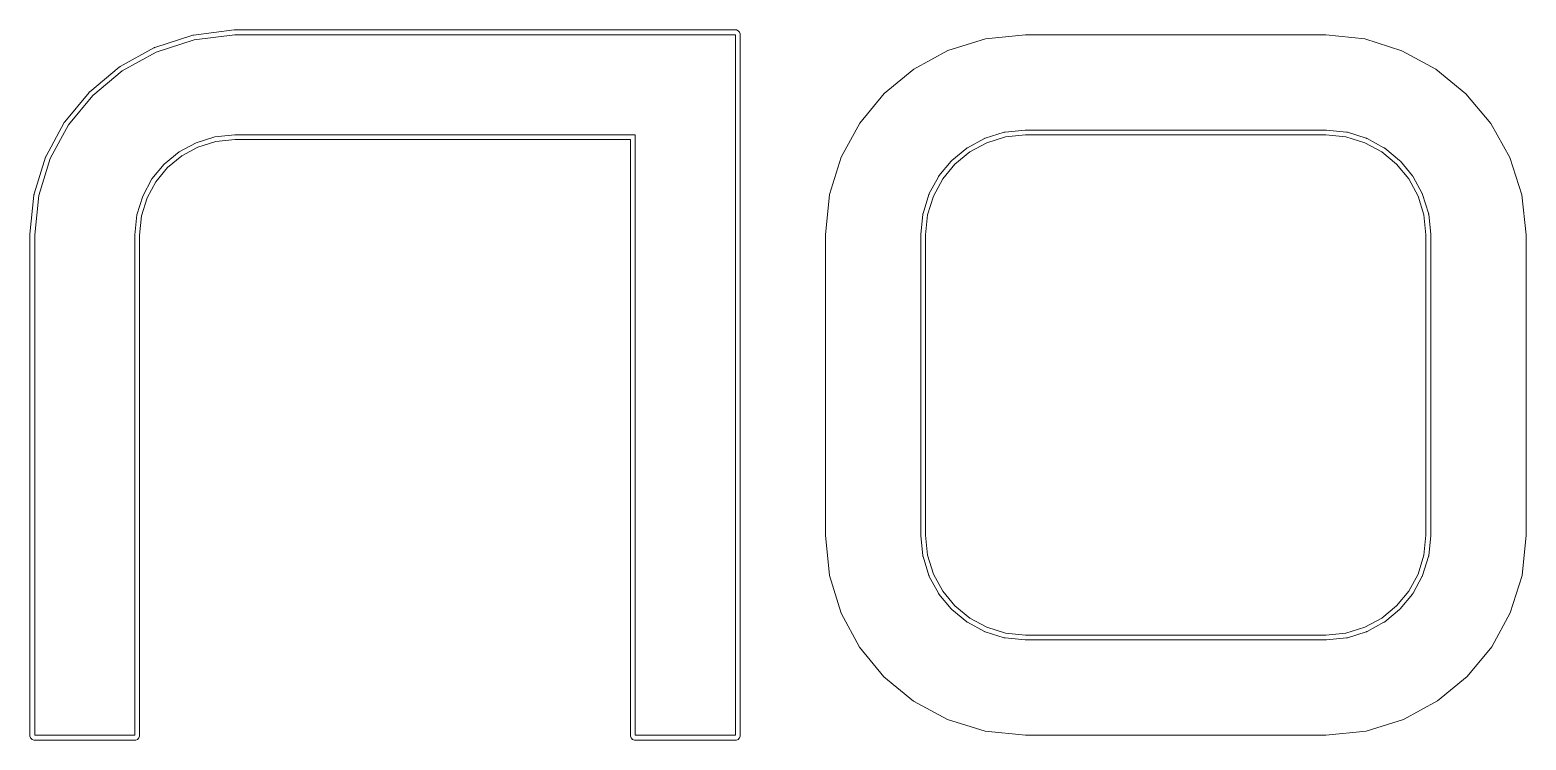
# Model space of a CAD drawing. Header units: millimetres. Extents: x 52 to 245, y 27 to 183.
# Drawn here: x 237.115 to 239.217, y 44.665 to 45.663 of the extents above; entities that cross this region are included whole.
import ezdxf

# ---------------------------------------------------------------- set-up
doc = ezdxf.new("R2010")
doc.units = ezdxf.units.MM
doc.layers.add('Mechanical15', color=56, linetype='Continuous')

msp = doc.modelspace()

# ---------------------------------------------------------------- linework, layer by layer
at = {"layer": 'Mechanical15', "color": 0, "lineweight": 5}
for p, q in [((237.291, 45.6385), (237.3441, 45.6558)), ((237.3441, 45.6558), (237.3442, 45.6559)), ((237.3442, 45.6559), (237.3445, 45.656)), ((237.3445, 45.656), (237.3448, 45.656)), ((237.3448, 45.656), (237.3452, 45.6561)), ((237.3452, 45.6561), (237.3453, 45.6561)), ((237.3453, 45.6561), (237.4026, 45.6632)), ((237.3453, 45.6561), (237.3453, 45.6561)), ((237.3461, 45.6494), (237.4034, 45.6565)), ((237.4026, 45.6632), (237.4027, 45.6632)), ((237.4027, 45.6632), (237.4029, 45.6632)), ((237.4029, 45.6632), (237.4031, 45.6632)), ((237.4031, 45.6632), (237.4033, 45.6633)), ((237.4033, 45.6633), (237.4034, 45.6633)), ((237.4034, 45.6633), (237.4034, 45.6633)), ((237.4034, 45.6633), (238.1065, 45.6633)), ((237.4034, 45.6565), (238.1065, 45.6565)), ((238.1065, 45.6633), (238.1079, 45.6633)), ((238.1065, 44.6722), (238.1065, 45.6565)), ((238.1079, 45.6633), (238.1103, 45.6622)), ((238.1103, 45.6622), (238.1122, 45.6603)), ((238.1122, 45.6603), (238.1132, 45.6579)), ((238.1132, 45.6579), (238.1132, 45.6565)), ((238.1132, 45.6565), (238.1132, 45.6565)), ((238.1132, 45.6565), (238.1132, 44.6722)), ((238.4578, 45.6508), (238.5143, 45.6565)), ((238.4578, 45.6508), (238.5143, 45.6565)), ((238.5143, 45.6565), (238.9362, 45.6565)), ((238.5143, 45.6565), (238.9362, 45.6565)), ((238.9362, 45.6565), (238.991, 45.6507)), ((238.9362, 45.6565), (238.991, 45.6507)), ((237.2421, 45.6117), (237.2897, 45.638)), ((237.2897, 45.638), (237.2897, 45.638)), ((237.2897, 45.638), (237.2898, 45.638)), ((237.2898, 45.638), (237.2898, 45.6381)), ((237.2898, 45.6381), (237.2899, 45.6381)), ((237.2899, 45.6381), (237.2898, 45.638)), ((237.2898, 45.638), (237.2899, 45.6381)), ((237.2898, 45.638), (237.2898, 45.638)), ((237.2899, 45.6381), (237.2902, 45.6383)), ((237.2899, 45.6381), (237.2899, 45.6381)), ((237.2902, 45.6383), (237.2905, 45.6384)), ((237.2905, 45.6384), (237.2908, 45.6385)), ((237.2908, 45.6385), (237.291, 45.6385)), ((237.291, 45.6385), (237.291, 45.6385)), ((237.293, 45.6321), (237.3461, 45.6494)), ((238.3574, 45.6083), (238.4051, 45.6343)), ((238.3574, 45.6083), (238.4051, 45.6343)), ((238.4051, 45.6343), (238.4578, 45.6508)), ((238.4051, 45.6343), (238.4578, 45.6508)), ((238.991, 45.6507), (239.043, 45.6341)), ((238.991, 45.6507), (239.043, 45.6341)), ((239.043, 45.6341), (239.0907, 45.6079)), ((239.043, 45.6341), (239.0907, 45.6079)), ((237.2452, 45.6057), (237.293, 45.6321)), ((237.1995, 45.5764), (237.2409, 45.6109)), ((237.2038, 45.5713), (237.2452, 45.6057)), ((237.2409, 45.6109), (237.2411, 45.611)), ((237.2411, 45.611), (237.2413, 45.6112)), ((237.2413, 45.6112), (237.2416, 45.6114)), ((237.2416, 45.6114), (237.2418, 45.6115)), ((237.2418, 45.6115), (237.242, 45.6116)), ((237.242, 45.6116), (237.2421, 45.6117)), ((237.242, 45.6116), (237.242, 45.6116)), ((238.3157, 45.5739), (238.3574, 45.6083)), ((238.3157, 45.5739), (238.3574, 45.6083)), ((239.0907, 45.6079), (239.1327, 45.5734)), ((239.0907, 45.6079), (239.1327, 45.5734)), ((237.1645, 45.5343), (237.1985, 45.5755)), ((237.1696, 45.5299), (237.2038, 45.5713)), ((237.1985, 45.5755), (237.1986, 45.5756)), ((237.1986, 45.5756), (237.1985, 45.5755)), ((237.1985, 45.5755), (237.1986, 45.5756)), ((237.1985, 45.5755), (237.1985, 45.5755)), ((237.1986, 45.5756), (237.1987, 45.5757)), ((237.1987, 45.5757), (237.1989, 45.5759)), ((237.1989, 45.5759), (237.1991, 45.5761)), ((237.1991, 45.5761), (237.1993, 45.5763)), ((237.1993, 45.5763), (237.1995, 45.5764)), ((237.1995, 45.5764), (237.1995, 45.5764)), ((238.2813, 45.5322), (238.3157, 45.5739)), ((238.2813, 45.5322), (238.3157, 45.5739)), ((239.1327, 45.5734), (239.1677, 45.5316)), ((239.1327, 45.5734), (239.1677, 45.5316)), ((237.1381, 45.486), (237.1637, 45.533)), ((237.144, 45.4827), (237.1696, 45.5299)), ((237.1637, 45.5331), (237.1638, 45.5332)), ((237.1638, 45.5332), (237.1637, 45.5331)), ((237.1637, 45.5331), (237.1638, 45.5332)), ((237.1637, 45.533), (237.1637, 45.5331)), ((237.1637, 45.5331), (237.1637, 45.5331)), ((237.1637, 45.533), (237.1637, 45.533)), ((237.1638, 45.5332), (237.1645, 45.5343)), ((237.1644, 45.5342), (237.1638, 45.5332)), ((237.1638, 45.5332), (237.1639, 45.5335)), ((237.1638, 45.5332), (237.1638, 45.5332)), ((237.1638, 45.5332), (237.1638, 45.5332)), ((237.1638, 45.5332), (237.1638, 45.5332)), ((237.1639, 45.5335), (237.1641, 45.5337)), ((237.1641, 45.5337), (237.1643, 45.534)), ((237.1643, 45.534), (237.1644, 45.5341)), ((237.1645, 45.5343), (237.1644, 45.5342)), ((237.1644, 45.5341), (237.1644, 45.5342)), ((237.1644, 45.5342), (237.1645, 45.5342)), ((237.1644, 45.5341), (237.1644, 45.5341)), ((237.1645, 45.5342), (237.1645, 45.5343)), ((237.1645, 45.5343), (237.1645, 45.5343)), ((237.1645, 45.5342), (237.1645, 45.5342)), ((238.2553, 45.4845), (238.2813, 45.5322)), ((238.2553, 45.4845), (238.2813, 45.5322)), ((239.1677, 45.5316), (239.1944, 45.4839)), ((239.1677, 45.5316), (239.1944, 45.4839)), ((237.3488, 45.5048), (237.3752, 45.513)), ((237.3752, 45.513), (237.4034, 45.5159)), ((237.4038, 45.5092), (237.3766, 45.5064)), ((237.4034, 45.5159), (237.9659, 45.5159)), ((237.9592, 45.5092), (237.4038, 45.5092)), ((237.9592, 44.6722), (237.9592, 45.5092)), ((237.9659, 44.6722), (237.9659, 45.5159)), ((238.4564, 45.5106), (238.4327, 45.4978)), ((238.4564, 45.5106), (238.4327, 45.4978)), ((238.4565, 45.5107), (238.4564, 45.5106)), ((238.4565, 45.5107), (238.4564, 45.5106)), ((238.4566, 45.5108), (238.4565, 45.5107)), ((238.4566, 45.5108), (238.4565, 45.5107)), ((238.4565, 45.5107), (238.4565, 45.5107)), ((238.4565, 45.5107), (238.4565, 45.5107)), ((238.4569, 45.5109), (238.4566, 45.5108)), ((238.4569, 45.5109), (238.4566, 45.5108)), ((238.4572, 45.5111), (238.4569, 45.5109)), ((238.4572, 45.5111), (238.4569, 45.5109)), ((238.4575, 45.5112), (238.4572, 45.5111)), ((238.4575, 45.5112), (238.4572, 45.5111)), ((238.4577, 45.5112), (238.4575, 45.5112)), ((238.4577, 45.5112), (238.4575, 45.5112)), ((238.4841, 45.5194), (238.4577, 45.5112)), ((238.4841, 45.5194), (238.4577, 45.5112)), ((238.4597, 45.5048), (238.4861, 45.513)), ((238.4842, 45.5195), (238.4841, 45.5194)), ((238.4842, 45.5195), (238.4841, 45.5194)), ((238.4841, 45.5194), (238.4841, 45.5194)), ((238.4841, 45.5194), (238.4841, 45.5194)), ((238.4845, 45.5196), (238.4842, 45.5195)), ((238.4845, 45.5196), (238.4842, 45.5195)), ((238.4849, 45.5196), (238.4845, 45.5196)), ((238.4849, 45.5196), (238.4845, 45.5196)), ((238.4852, 45.5197), (238.4849, 45.5196)), ((238.4852, 45.5197), (238.4849, 45.5196)), ((238.4854, 45.5197), (238.4852, 45.5197)), ((238.4853, 45.5197), (238.4852, 45.5197)), ((238.4854, 45.5197), (238.4853, 45.5197)), ((238.4853, 45.5197), (238.4853, 45.5197)), ((238.4853, 45.5197), (238.4853, 45.5197)), ((238.4853, 45.5197), (238.4854, 45.5197)), ((238.4854, 45.5197), (238.4853, 45.5197)), ((238.4853, 45.5197), (238.4854, 45.5197)), ((238.4854, 45.5197), (238.4853, 45.5197)), ((238.4853, 45.5197), (238.4853, 45.5197)), ((238.4853, 45.5197), (238.4853, 45.5197)), ((238.4853, 45.5197), (238.4853, 45.5197)), ((238.4853, 45.5197), (238.4853, 45.5197)), ((238.4855, 45.5197), (238.4854, 45.5197)), ((238.4854, 45.5197), (238.4854, 45.5197)), ((238.4855, 45.5197), (238.4854, 45.5197)), ((238.4854, 45.5197), (238.4854, 45.5197)), ((238.4854, 45.5197), (238.4854, 45.5197)), ((238.4854, 45.5197), (238.4854, 45.5197)), ((238.4854, 45.5197), (238.4854, 45.5197)), ((238.4854, 45.5197), (238.4854, 45.5197)), ((238.5135, 45.5226), (238.4855, 45.5197)), ((238.5135, 45.5226), (238.4855, 45.5197)), ((238.4855, 45.5197), (238.4855, 45.5197)), ((238.4855, 45.5197), (238.4855, 45.5197)), ((238.4861, 45.513), (238.5143, 45.5159)), ((238.5136, 45.5226), (238.5135, 45.5226)), ((238.5136, 45.5226), (238.5135, 45.5226)), ((238.5137, 45.5226), (238.5136, 45.5226)), ((238.5136, 45.5226), (238.5136, 45.5226)), ((238.5137, 45.5226), (238.5136, 45.5226)), ((238.5136, 45.5226), (238.5136, 45.5226)), ((238.5139, 45.5226), (238.5137, 45.5226)), ((238.5139, 45.5226), (238.5137, 45.5226)), ((238.5141, 45.5226), (238.5139, 45.5226)), ((238.5141, 45.5226), (238.5139, 45.5226)), ((238.5142, 45.5226), (238.5141, 45.5226)), ((238.5142, 45.5226), (238.5141, 45.5226)), ((238.5143, 45.5226), (238.5142, 45.5226)), ((238.9362, 45.5226), (238.5142, 45.5226)), ((238.9362, 45.5226), (238.5143, 45.5226)), ((238.5143, 45.5159), (238.9362, 45.5159)), ((238.9364, 45.5226), (238.9362, 45.5226)), ((238.9362, 45.5226), (238.9362, 45.5226)), ((238.9362, 45.5226), (238.9362, 45.5226)), ((238.9364, 45.5226), (238.9362, 45.5226)), ((238.9362, 45.5159), (238.9644, 45.513)), ((238.9366, 45.5226), (238.9364, 45.5226)), ((238.9366, 45.5226), (238.9364, 45.5226)), ((238.9368, 45.5226), (238.9366, 45.5226)), ((238.9367, 45.5226), (238.9366, 45.5226)), ((238.9368, 45.5226), (238.9367, 45.5226)), ((238.9367, 45.5226), (238.9367, 45.5226)), ((238.9367, 45.5226), (238.9368, 45.5226)), ((238.9368, 45.5226), (238.9367, 45.5226)), ((238.9367, 45.5226), (238.9368, 45.5226)), ((238.9368, 45.5226), (238.9367, 45.5226)), ((238.9367, 45.5226), (238.9367, 45.5226)), ((238.9367, 45.5226), (238.9367, 45.5226)), ((238.9369, 45.5226), (238.9368, 45.5226)), ((238.9368, 45.5226), (238.9368, 45.5226)), ((238.9368, 45.5226), (238.9368, 45.5226)), ((238.9369, 45.5226), (238.9368, 45.5226)), ((238.9368, 45.5226), (238.9368, 45.5226)), ((238.9368, 45.5226), (238.9368, 45.5226)), ((238.937, 45.5226), (238.9369, 45.5226)), ((238.9369, 45.5226), (238.9369, 45.5226)), ((238.937, 45.5226), (238.9369, 45.5226)), ((238.9369, 45.5226), (238.9369, 45.5226)), ((238.965, 45.5197), (238.937, 45.5226)), ((238.965, 45.5197), (238.937, 45.5226)), ((238.9644, 45.513), (238.9908, 45.5048)), ((238.9651, 45.5197), (238.965, 45.5197)), ((238.9651, 45.5197), (238.965, 45.5197)), ((238.9653, 45.5197), (238.9651, 45.5197)), ((238.9651, 45.5197), (238.9651, 45.5197)), ((238.9653, 45.5197), (238.9651, 45.5197)), ((238.9656, 45.5196), (238.9653, 45.5197)), ((238.9656, 45.5196), (238.9653, 45.5197)), ((238.9659, 45.5196), (238.9656, 45.5196)), ((238.9659, 45.5196), (238.9656, 45.5196)), ((238.9663, 45.5195), (238.9659, 45.5196)), ((238.9663, 45.5195), (238.9659, 45.5196)), ((238.9664, 45.5194), (238.9663, 45.5195)), ((238.9664, 45.5194), (238.9663, 45.5195)), ((238.9928, 45.5112), (238.9664, 45.5194)), ((238.9928, 45.5112), (238.9664, 45.5194)), ((238.9929, 45.5112), (238.9928, 45.5112)), ((238.9928, 45.5112), (238.9928, 45.5112)), ((238.9929, 45.5112), (238.9928, 45.5112)), ((238.9928, 45.5112), (238.9928, 45.5112)), ((238.9932, 45.5111), (238.9929, 45.5112)), ((238.9932, 45.5111), (238.9929, 45.5112)), ((238.9935, 45.5109), (238.9932, 45.5111)), ((238.9935, 45.5109), (238.9932, 45.5111)), ((238.9938, 45.5108), (238.9935, 45.5109)), ((238.9938, 45.5108), (238.9935, 45.5109)), ((238.994, 45.5107), (238.9938, 45.5108)), ((238.9939, 45.5108), (238.9938, 45.5108)), ((238.9939, 45.5107), (238.9939, 45.5108)), ((238.9939, 45.5108), (238.9939, 45.5108)), ((238.9939, 45.5108), (238.994, 45.5107)), ((238.994, 45.5107), (238.9939, 45.5108)), ((238.9939, 45.5108), (238.9939, 45.5108)), ((238.9939, 45.5108), (238.9939, 45.5107)), ((238.9939, 45.5107), (238.9939, 45.5108)), ((238.9939, 45.5108), (238.9939, 45.5108)), ((238.994, 45.5107), (238.9939, 45.5107)), ((238.9939, 45.5107), (238.994, 45.5107)), ((238.994, 45.5107), (238.9939, 45.5107)), ((238.9939, 45.5107), (238.9939, 45.5107)), ((238.9941, 45.5107), (238.994, 45.5107)), ((238.994, 45.5107), (238.994, 45.5107)), ((238.9941, 45.5107), (238.994, 45.5107)), ((238.994, 45.5107), (238.994, 45.5107)), ((238.994, 45.5107), (238.994, 45.5107)), ((238.994, 45.5107), (238.994, 45.5107)), ((238.9941, 45.5106), (238.9941, 45.5107)), ((238.9941, 45.5106), (238.9941, 45.5107)), ((239.0177, 45.4978), (238.9941, 45.5106)), ((239.0177, 45.4978), (238.9941, 45.5106)), ((237.3041, 45.4746), (237.325, 45.4918)), ((237.325, 45.4918), (237.3488, 45.5048)), ((237.3515, 45.4986), (237.3288, 45.4862)), ((237.3766, 45.5064), (237.3515, 45.4986)), ((238.4316, 45.497), (238.4107, 45.4798)), ((238.4316, 45.497), (238.4107, 45.4798)), ((238.415, 45.4746), (238.4358, 45.4918)), ((238.4317, 45.4971), (238.4316, 45.497)), ((238.4317, 45.4971), (238.4316, 45.497)), ((238.4316, 45.497), (238.4316, 45.497)), ((238.4316, 45.497), (238.4316, 45.497)), ((238.4319, 45.4973), (238.4317, 45.4971)), ((238.4319, 45.4973), (238.4317, 45.4971)), ((238.4322, 45.4975), (238.4319, 45.4973)), ((238.4322, 45.4975), (238.4319, 45.4973)), ((238.4325, 45.4976), (238.4322, 45.4975)), ((238.4325, 45.4976), (238.4322, 45.4975)), ((238.4326, 45.4977), (238.4325, 45.4977)), ((238.4325, 45.4977), (238.4325, 45.4976)), ((238.4325, 45.4976), (238.4326, 45.4977)), ((238.4326, 45.4977), (238.4325, 45.4976)), ((238.4326, 45.4977), (238.4325, 45.4976)), ((238.4325, 45.4976), (238.4325, 45.4977)), ((238.4325, 45.4977), (238.4326, 45.4977)), ((238.4326, 45.4977), (238.4325, 45.4977)), ((238.4325, 45.4977), (238.4325, 45.4977)), ((238.4325, 45.4977), (238.4325, 45.4976)), ((238.4325, 45.4976), (238.4325, 45.4976)), ((238.4327, 45.4977), (238.4326, 45.4977)), ((238.4326, 45.4977), (238.4326, 45.4977)), ((238.4327, 45.4977), (238.4326, 45.4977)), ((238.4326, 45.4977), (238.4326, 45.4977)), ((238.4326, 45.4977), (238.4326, 45.4977)), ((238.4326, 45.4977), (238.4326, 45.4977)), ((238.4326, 45.4977), (238.4326, 45.4977)), ((238.4326, 45.4977), (238.4326, 45.4977)), ((238.4327, 45.4978), (238.4327, 45.4977)), ((238.4327, 45.4978), (238.4327, 45.4977)), ((238.4358, 45.4918), (238.4597, 45.5048)), ((238.9908, 45.5048), (239.0146, 45.4918)), ((239.0146, 45.4918), (239.0355, 45.4746)), ((239.0179, 45.4977), (239.0177, 45.4978)), ((239.0179, 45.4977), (239.0177, 45.4978)), ((239.018, 45.4976), (239.0179, 45.4977)), ((239.0179, 45.4977), (239.0179, 45.4977)), ((239.018, 45.4976), (239.0179, 45.4977)), ((239.0182, 45.4975), (239.018, 45.4976)), ((239.0182, 45.4975), (239.018, 45.4976)), ((239.0185, 45.4973), (239.0182, 45.4975)), ((239.0185, 45.4973), (239.0182, 45.4975)), ((239.0187, 45.4971), (239.0185, 45.4973)), ((239.0187, 45.4971), (239.0185, 45.4973)), ((239.0188, 45.4971), (239.0187, 45.4971)), ((239.0188, 45.4971), (239.0187, 45.4971)), ((239.0189, 45.497), (239.0188, 45.4971)), ((239.0189, 45.497), (239.0188, 45.4971)), ((239.019, 45.4969), (239.0189, 45.497)), ((239.0189, 45.497), (239.0189, 45.497)), ((239.0189, 45.497), (239.0189, 45.497)), ((239.019, 45.4969), (239.0189, 45.497)), ((239.0189, 45.497), (239.0189, 45.497)), ((239.0189, 45.497), (239.0189, 45.497)), ((239.0397, 45.4799), (239.019, 45.4969)), ((239.019, 45.4969), (239.019, 45.4969)), ((239.0397, 45.4799), (239.019, 45.4969)), ((239.019, 45.4969), (239.019, 45.4969)), ((237.1214, 45.4329), (237.1375, 45.4846)), ((237.1278, 45.4308), (237.144, 45.4827)), ((237.1375, 45.4846), (237.1376, 45.4847)), ((237.1376, 45.4849), (237.1377, 45.4852)), ((237.1376, 45.4848), (237.1376, 45.4849)), ((237.1376, 45.4847), (237.1376, 45.4848)), ((237.1377, 45.4852), (237.1379, 45.4855)), ((237.1379, 45.4855), (237.138, 45.4858)), ((237.138, 45.4858), (237.1381, 45.4859)), ((237.1381, 45.4859), (237.1381, 45.486)), ((237.1381, 45.4859), (237.1381, 45.4859)), ((237.2869, 45.4538), (237.3041, 45.4746)), ((237.3089, 45.4698), (237.2925, 45.45)), ((237.3288, 45.4862), (237.3089, 45.4698)), ((238.2388, 45.4318), (238.2553, 45.4845)), ((238.2388, 45.4318), (238.2553, 45.4845)), ((238.4098, 45.4789), (238.3926, 45.4581)), ((238.4098, 45.4789), (238.3926, 45.4581)), ((238.3978, 45.4538), (238.415, 45.4746)), ((238.4099, 45.479), (238.4098, 45.4789)), ((238.4099, 45.479), (238.4098, 45.4789)), ((238.4098, 45.4789), (238.4098, 45.4789)), ((238.4098, 45.4789), (238.4098, 45.4789)), ((238.4101, 45.4792), (238.4099, 45.479)), ((238.4101, 45.4792), (238.4099, 45.479)), ((238.4104, 45.4795), (238.4101, 45.4792)), ((238.4104, 45.4795), (238.4101, 45.4792)), ((238.4106, 45.4797), (238.4104, 45.4795)), ((238.4106, 45.4797), (238.4104, 45.4795)), ((238.4107, 45.4798), (238.4106, 45.4797)), ((238.4107, 45.4798), (238.4106, 45.4797)), ((239.0355, 45.4746), (239.0527, 45.4538)), ((239.0398, 45.4798), (239.0397, 45.4799)), ((239.0398, 45.4798), (239.0397, 45.4799)), ((239.0399, 45.4797), (239.0398, 45.4798)), ((239.0398, 45.4798), (239.0398, 45.4798)), ((239.0399, 45.4797), (239.0398, 45.4798)), ((239.0401, 45.4795), (239.0399, 45.4797)), ((239.0401, 45.4795), (239.0399, 45.4797)), ((239.0403, 45.4793), (239.0401, 45.4795)), ((239.0403, 45.4793), (239.0401, 45.4795)), ((239.0405, 45.4791), (239.0403, 45.4793)), ((239.0405, 45.4791), (239.0403, 45.4793)), ((239.0406, 45.479), (239.0405, 45.4791)), ((239.0406, 45.479), (239.0405, 45.4791)), ((239.0407, 45.4789), (239.0406, 45.479)), ((239.0406, 45.479), (239.0406, 45.479)), ((239.0407, 45.4789), (239.0406, 45.479)), ((239.0406, 45.479), (239.0406, 45.479)), ((239.0407, 45.4788), (239.0407, 45.4789)), ((239.0407, 45.4789), (239.0407, 45.4789)), ((239.0407, 45.4788), (239.0407, 45.4789)), ((239.0407, 45.4789), (239.0407, 45.4789)), ((239.0408, 45.4788), (239.0407, 45.4788)), ((239.0408, 45.4788), (239.0407, 45.4788)), ((239.0578, 45.4582), (239.0408, 45.4788)), ((239.0578, 45.4582), (239.0408, 45.4788)), ((239.1944, 45.4839), (239.2114, 45.4314)), ((239.1944, 45.4839), (239.2114, 45.4314)), ((237.2739, 45.4299), (237.2869, 45.4538)), ((237.2925, 45.45), (237.2802, 45.4273)), ((238.3918, 45.4569), (238.379, 45.4332)), ((238.3918, 45.4569), (238.379, 45.4332)), ((238.3848, 45.4299), (238.3978, 45.4538)), ((238.3919, 45.457), (238.3918, 45.4569)), ((238.3919, 45.457), (238.3918, 45.4569)), ((238.392, 45.4571), (238.3919, 45.457)), ((238.392, 45.4571), (238.3919, 45.457)), ((238.3919, 45.457), (238.3919, 45.457)), ((238.3919, 45.457), (238.3919, 45.457)), ((238.3921, 45.4574), (238.392, 45.4571)), ((238.3921, 45.4574), (238.392, 45.4571)), ((238.3923, 45.4577), (238.3921, 45.4574)), ((238.3923, 45.4577), (238.3921, 45.4574)), ((238.3925, 45.4579), (238.3923, 45.4577)), ((238.3925, 45.4579), (238.3923, 45.4577)), ((238.3926, 45.4581), (238.3925, 45.4579)), ((238.3926, 45.4581), (238.3925, 45.4579)), ((239.0527, 45.4538), (239.0657, 45.4299)), ((239.0579, 45.4581), (239.0578, 45.4582)), ((239.0579, 45.4581), (239.0578, 45.4582)), ((239.058, 45.4579), (239.0579, 45.4581)), ((239.0579, 45.4581), (239.0579, 45.4581)), ((239.058, 45.4579), (239.0579, 45.4581)), ((239.0581, 45.4577), (239.058, 45.4579)), ((239.0581, 45.4577), (239.058, 45.4579)), ((239.0583, 45.4575), (239.0581, 45.4577)), ((239.0583, 45.4575), (239.0581, 45.4577)), ((239.0585, 45.4572), (239.0583, 45.4575)), ((239.0585, 45.4572), (239.0583, 45.4575)), ((239.0585, 45.4571), (239.0585, 45.4572)), ((239.0585, 45.4571), (239.0585, 45.4572)), ((239.0586, 45.4571), (239.0585, 45.4571)), ((239.0586, 45.4571), (239.0585, 45.4571)), ((239.0586, 45.457), (239.0586, 45.4571)), ((239.0586, 45.457), (239.0586, 45.4571)), ((239.0586, 45.4569), (239.0586, 45.457)), ((239.0586, 45.457), (239.0586, 45.457)), ((239.0586, 45.4569), (239.0586, 45.457)), ((239.0586, 45.457), (239.0586, 45.457)), ((239.0587, 45.4569), (239.0586, 45.4569)), ((239.0587, 45.4569), (239.0586, 45.4569)), ((239.0715, 45.4332), (239.0587, 45.4569)), ((239.0715, 45.4332), (239.0587, 45.4569)), ((237.1155, 45.3761), (237.1211, 45.4313)), ((237.1211, 45.4313), (237.1214, 45.4329)), ((237.1214, 45.4327), (237.1211, 45.4315)), ((237.1211, 45.4316), (237.1212, 45.4318)), ((237.1211, 45.4315), (237.1211, 45.4316)), ((237.1211, 45.4316), (237.1211, 45.4316)), ((237.1211, 45.4314), (237.1211, 45.4315)), ((237.1211, 45.4315), (237.1211, 45.4315)), ((237.1211, 45.4315), (237.1211, 45.4315)), ((237.1211, 45.4315), (237.1211, 45.4313)), ((237.1211, 45.4313), (237.1211, 45.4314)), ((237.1211, 45.4314), (237.1211, 45.4314)), ((237.1211, 45.4313), (237.1211, 45.4308)), ((237.1211, 45.4308), (237.1211, 45.4313)), ((237.1211, 45.4308), (237.1211, 45.4308)), ((237.1212, 45.4321), (237.1213, 45.4324)), ((237.1212, 45.4318), (237.1212, 45.4321)), ((237.1213, 45.4326), (237.1214, 45.4328)), ((237.1213, 45.4324), (237.1213, 45.4326)), ((237.1214, 45.4328), (237.1214, 45.4329)), ((237.1214, 45.4329), (237.1214, 45.4327)), ((237.1214, 45.4328), (237.1214, 45.4328)), ((237.1214, 45.4327), (237.1214, 45.4327)), ((237.1222, 45.3753), (237.1278, 45.4308)), ((237.2657, 45.4035), (237.2739, 45.4299)), ((237.2802, 45.4273), (237.2723, 45.4022)), ((238.2331, 45.3753), (238.2388, 45.4318)), ((238.2331, 45.3753), (238.2388, 45.4318)), ((238.3784, 45.4319), (238.3702, 45.4055)), ((238.3784, 45.4319), (238.3702, 45.4055)), ((238.3766, 45.4035), (238.3848, 45.4299)), ((238.3786, 45.4324), (238.3784, 45.4321)), ((238.3786, 45.4324), (238.3784, 45.4321)), ((238.3784, 45.4321), (238.3784, 45.4319)), ((238.3784, 45.4321), (238.3784, 45.4319)), ((238.3784, 45.4319), (238.3784, 45.4319)), ((238.3784, 45.4319), (238.3784, 45.4319)), ((238.3787, 45.4327), (238.3786, 45.4324)), ((238.3787, 45.4327), (238.3786, 45.4324)), ((238.3788, 45.433), (238.3787, 45.4327)), ((238.3788, 45.433), (238.3787, 45.4327)), ((238.3788, 45.433), (238.3789, 45.4331)), ((238.3789, 45.4331), (238.3788, 45.433)), ((238.3789, 45.4331), (238.3788, 45.433)), ((238.3789, 45.4331), (238.3788, 45.433)), ((238.3789, 45.433), (238.3788, 45.433)), ((238.3788, 45.433), (238.3788, 45.433)), ((238.3788, 45.433), (238.3789, 45.433)), ((238.379, 45.4332), (238.3789, 45.4332)), ((238.3789, 45.4332), (238.3789, 45.4331)), ((238.379, 45.4332), (238.3789, 45.4332)), ((238.3789, 45.4332), (238.3789, 45.4331)), ((238.3789, 45.4331), (238.3789, 45.4331)), ((238.3789, 45.4331), (238.3789, 45.433)), ((238.3789, 45.4331), (238.3789, 45.4331)), ((238.3789, 45.433), (238.3789, 45.4331)), ((238.3789, 45.4331), (238.3789, 45.4331)), ((238.3789, 45.4331), (238.3789, 45.4331)), ((238.3789, 45.4331), (238.3789, 45.4331)), ((238.3789, 45.4331), (238.3789, 45.4331)), ((238.3789, 45.4331), (238.3789, 45.4331)), ((238.3789, 45.4331), (238.3789, 45.4331)), ((239.0657, 45.4299), (239.0739, 45.4035)), ((239.0716, 45.4331), (239.0715, 45.4332)), ((239.0716, 45.4331), (239.0715, 45.4332)), ((239.0717, 45.433), (239.0716, 45.4331)), ((239.0716, 45.4331), (239.0716, 45.4331)), ((239.0717, 45.433), (239.0716, 45.4331)), ((239.0718, 45.4327), (239.0717, 45.433)), ((239.0718, 45.4327), (239.0717, 45.433)), ((239.0719, 45.4324), (239.0718, 45.4327)), ((239.0719, 45.4324), (239.0718, 45.4327)), ((239.0721, 45.4321), (239.0719, 45.4324)), ((239.0721, 45.4321), (239.0719, 45.4324)), ((239.0721, 45.4319), (239.0721, 45.4321)), ((239.0721, 45.4319), (239.0721, 45.4321)), ((239.0803, 45.4056), (239.0721, 45.4319)), ((239.0803, 45.4056), (239.0721, 45.4319)), ((239.2114, 45.4314), (239.2174, 45.3753)), ((239.2114, 45.4314), (239.2174, 45.3753)), ((237.2628, 45.3753), (237.2657, 45.4035)), ((238.3699, 45.4041), (238.367, 45.3761)), ((238.3699, 45.4041), (238.367, 45.3761)), ((238.37, 45.4047), (238.3699, 45.4044)), ((238.37, 45.4047), (238.3699, 45.4044)), ((238.3699, 45.4044), (238.3699, 45.4042)), ((238.3699, 45.4044), (238.3699, 45.4043)), ((238.3699, 45.4042), (238.3699, 45.4043)), ((238.3699, 45.4043), (238.3699, 45.4043)), ((238.3699, 45.4043), (238.3699, 45.4043)), ((238.3699, 45.4043), (238.3699, 45.4042)), ((238.3699, 45.4043), (238.3699, 45.4043)), ((238.3699, 45.4043), (238.3699, 45.4043)), ((238.3699, 45.4043), (238.3699, 45.4042)), ((238.3699, 45.4042), (238.3699, 45.4043)), ((238.3699, 45.4043), (238.3699, 45.4043)), ((238.3699, 45.4043), (238.3699, 45.4042)), ((238.3699, 45.4042), (238.3699, 45.4042)), ((238.3699, 45.4042), (238.3699, 45.4041)), ((238.3699, 45.4042), (238.3699, 45.4042)), ((238.3699, 45.4042), (238.3699, 45.4042)), ((238.3699, 45.4042), (238.3699, 45.4041)), ((238.3699, 45.4042), (238.3699, 45.4042)), ((238.3699, 45.4042), (238.3699, 45.4042)), ((238.3699, 45.4042), (238.3699, 45.4042)), ((238.3699, 45.4041), (238.3699, 45.4041)), ((238.3699, 45.4041), (238.3699, 45.4041)), ((238.3699, 45.4041), (238.3699, 45.4041)), ((238.3699, 45.4041), (238.3699, 45.4041)), ((238.3701, 45.4054), (238.37, 45.4051)), ((238.3701, 45.4054), (238.37, 45.4051)), ((238.37, 45.4051), (238.37, 45.4047)), ((238.37, 45.4051), (238.37, 45.4047)), ((238.3702, 45.4055), (238.3701, 45.4054)), ((238.3702, 45.4055), (238.3701, 45.4054)), ((238.3737, 45.3753), (238.3766, 45.4035)), ((239.0739, 45.4035), (239.0768, 45.3753)), ((239.0803, 45.4055), (239.0803, 45.4056)), ((239.0803, 45.4055), (239.0803, 45.4056)), ((239.0804, 45.4054), (239.0803, 45.4055)), ((239.0804, 45.4054), (239.0803, 45.4055)), ((239.0805, 45.4051), (239.0804, 45.4054)), ((239.0805, 45.4051), (239.0804, 45.4054)), ((239.0805, 45.4047), (239.0805, 45.4051)), ((239.0805, 45.4047), (239.0805, 45.4051)), ((239.0806, 45.4044), (239.0805, 45.4047)), ((239.0806, 45.4044), (239.0805, 45.4047)), ((239.0806, 45.4042), (239.0806, 45.4044)), ((239.0806, 45.4042), (239.0806, 45.4044)), ((239.0806, 45.4041), (239.0806, 45.4042)), ((239.0806, 45.4041), (239.0806, 45.4042)), ((239.0835, 45.3761), (239.0806, 45.4041)), ((239.0835, 45.3761), (239.0806, 45.4041)), ((237.2723, 45.4022), (237.2695, 45.375)), ((237.1155, 45.376), (237.1155, 45.3761)), ((237.1155, 45.3761), (237.1155, 45.3758)), ((237.1155, 45.3758), (237.1155, 45.3761)), ((237.1155, 45.3759), (237.1155, 45.376)), ((237.1155, 45.376), (237.1155, 45.376)), ((237.1155, 45.376), (237.1155, 45.376)), ((237.1155, 45.3757), (237.1155, 45.3759)), ((237.1155, 45.3758), (237.1155, 45.3758)), ((237.1155, 45.3755), (237.1155, 45.3757)), ((237.1155, 45.3754), (237.1155, 45.3755)), ((237.1155, 45.3753), (237.1155, 45.3754)), ((237.1155, 44.6722), (237.1155, 45.3753)), ((237.1222, 44.6722), (237.1222, 45.3753)), ((237.2628, 44.6722), (237.2628, 45.3753)), ((237.2695, 45.3746), (237.2695, 45.3753)), ((237.2695, 45.3753), (237.2695, 44.6722)), ((237.2695, 45.375), (237.2695, 45.3746)), ((238.2331, 44.9534), (238.2331, 45.3753)), ((238.2331, 44.9534), (238.2331, 45.3753)), ((238.367, 45.3761), (238.367, 45.376)), ((238.367, 45.3761), (238.367, 45.376)), ((238.367, 45.376), (238.367, 45.3759)), ((238.367, 45.376), (238.367, 45.3759)), ((238.367, 45.3759), (238.367, 45.3757)), ((238.367, 45.3759), (238.367, 45.3757)), ((238.367, 45.3757), (238.367, 45.3755)), ((238.367, 45.3757), (238.367, 45.3755)), ((238.367, 45.3755), (238.367, 45.3754)), ((238.367, 45.3755), (238.367, 45.3754)), ((238.367, 45.3754), (238.367, 45.3753)), ((238.367, 45.3754), (238.367, 45.3753)), ((238.367, 45.3753), (238.367, 45.3753)), ((238.367, 45.3753), (238.367, 44.9534)), ((238.367, 45.3753), (238.367, 44.9534)), ((238.3737, 44.9534), (238.3737, 45.3753)), ((239.0768, 44.9534), (239.0768, 45.3753)), ((239.0835, 45.376), (239.0835, 45.3761)), ((239.0835, 45.376), (239.0835, 45.3761)), ((239.0835, 45.3759), (239.0835, 45.376)), ((239.0835, 45.376), (239.0835, 45.376)), ((239.0835, 45.3759), (239.0835, 45.376)), ((239.0835, 45.3757), (239.0835, 45.3759)), ((239.0835, 45.3757), (239.0835, 45.3759)), ((239.0835, 45.3755), (239.0835, 45.3757)), ((239.0835, 45.3755), (239.0835, 45.3757)), ((239.0835, 45.3754), (239.0835, 45.3755)), ((239.0835, 45.3754), (239.0835, 45.3755)), ((239.0835, 45.3753), (239.0835, 45.3754)), ((239.0835, 45.3753), (239.0835, 45.3754)), ((239.0835, 44.9534), (239.0835, 45.3753)), ((239.0835, 44.9534), (239.0835, 45.3753)), ((239.2174, 44.9534), (239.2174, 45.3753)), ((239.2174, 45.3753), (239.2174, 44.9534)), ((238.2331, 44.9534), (238.2388, 44.8965)), ((238.2388, 44.8965), (238.2331, 44.9534)), ((238.367, 44.9534), (238.367, 44.9533)), ((238.367, 44.9534), (238.367, 44.9533)), ((238.367, 44.9533), (238.367, 44.9532)), ((238.367, 44.9533), (238.367, 44.9532)), ((238.367, 44.9532), (238.367, 44.953)), ((238.367, 44.9532), (238.367, 44.953)), ((238.367, 44.953), (238.367, 44.9528)), ((238.367, 44.953), (238.367, 44.9529)), ((238.367, 44.9527), (238.367, 44.9529)), ((238.367, 44.9529), (238.367, 44.9528)), ((238.367, 44.9529), (238.367, 44.9527)), ((238.367, 44.9529), (238.367, 44.9529)), ((238.367, 44.9529), (238.367, 44.9528)), ((238.367, 44.9528), (238.367, 44.9529)), ((238.367, 44.9528), (238.367, 44.9527)), ((238.367, 44.9528), (238.367, 44.9528)), ((238.367, 44.9528), (238.367, 44.9527)), ((238.367, 44.9527), (238.367, 44.9528)), ((238.367, 44.9528), (238.367, 44.9528)), ((238.367, 44.9528), (238.367, 44.9528)), ((238.367, 44.9528), (238.367, 44.9528)), ((238.367, 44.9528), (238.367, 44.9527)), ((238.367, 44.9527), (238.367, 44.9527)), ((238.367, 44.9527), (238.367, 44.9526)), ((238.367, 44.9527), (238.367, 44.9527)), ((238.367, 44.9527), (238.367, 44.9527)), ((238.367, 44.9527), (238.367, 44.9527)), ((238.367, 44.9527), (238.367, 44.9526)), ((238.367, 44.9526), (238.367, 44.9526)), ((238.367, 44.9526), (238.367, 44.9526)), ((238.367, 44.9526), (238.3699, 44.9246)), ((238.367, 44.9526), (238.367, 44.9526)), ((238.367, 44.9526), (238.367, 44.9526)), ((238.367, 44.9526), (238.3699, 44.9246)), ((238.3737, 44.9534), (238.3766, 44.9252)), ((239.0739, 44.9252), (239.0768, 44.9534)), ((239.0806, 44.9246), (239.0835, 44.9526)), ((239.0806, 44.9246), (239.0835, 44.9526)), ((239.0835, 44.9533), (239.0835, 44.9534)), ((239.0835, 44.9534), (239.0835, 44.9534)), ((239.0835, 44.9533), (239.0835, 44.9534)), ((239.0835, 44.9532), (239.0835, 44.9533)), ((239.0835, 44.9532), (239.0835, 44.9533)), ((239.0835, 44.953), (239.0835, 44.9532)), ((239.0835, 44.953), (239.0835, 44.9532)), ((239.0835, 44.9528), (239.0835, 44.953)), ((239.0835, 44.9528), (239.0835, 44.953)), ((239.0835, 44.9527), (239.0835, 44.9528)), ((239.0835, 44.9527), (239.0835, 44.9528)), ((239.0835, 44.9526), (239.0835, 44.9527)), ((239.0835, 44.9526), (239.0835, 44.9527)), ((239.2117, 44.8969), (239.2174, 44.9534)), ((239.2174, 44.9534), (239.2117, 44.8969)), ((238.3699, 44.9246), (238.3699, 44.9252)), ((238.3699, 44.9252), (238.3699, 44.9252)), ((238.3699, 44.9252), (238.3699, 44.9246)), ((238.3699, 44.9246), (238.3699, 44.9245)), ((238.3699, 44.9244), (238.3699, 44.9246)), ((238.3699, 44.9246), (238.3699, 44.9246)), ((238.3699, 44.9246), (238.3699, 44.9245)), ((238.3699, 44.9246), (238.3699, 44.9245)), ((238.3699, 44.9246), (238.3699, 44.9245)), ((238.3699, 44.9244), (238.3699, 44.9246)), ((238.3699, 44.9245), (238.3699, 44.9244)), ((238.3699, 44.9245), (238.3699, 44.9243)), ((238.3699, 44.9245), (238.3699, 44.9243)), ((238.3699, 44.9245), (238.3699, 44.9244)), ((238.3699, 44.9243), (238.37, 44.924)), ((238.3699, 44.9243), (238.37, 44.924)), ((238.37, 44.924), (238.37, 44.9237)), ((238.37, 44.924), (238.37, 44.9237)), ((238.37, 44.9237), (238.3701, 44.9233)), ((238.37, 44.9237), (238.3701, 44.9233)), ((238.3701, 44.9233), (238.3702, 44.9232)), ((238.3701, 44.9233), (238.3702, 44.9232)), ((238.3702, 44.9232), (238.3702, 44.9232)), ((238.3702, 44.9232), (238.3784, 44.8968)), ((238.3702, 44.9232), (238.3784, 44.8968)), ((238.3766, 44.9252), (238.3848, 44.8988)), ((239.0657, 44.8988), (239.0739, 44.9252)), ((239.0721, 44.8968), (239.0803, 44.9232)), ((239.0721, 44.8968), (239.0803, 44.9232)), ((239.0803, 44.9232), (239.0804, 44.9233)), ((239.0803, 44.9232), (239.0804, 44.9233)), ((239.0804, 44.9233), (239.0805, 44.9237)), ((239.0804, 44.9233), (239.0805, 44.9237)), ((239.0805, 44.924), (239.0806, 44.9243)), ((239.0805, 44.924), (239.0806, 44.9243)), ((239.0805, 44.9237), (239.0805, 44.924)), ((239.0805, 44.9237), (239.0805, 44.924)), ((239.0806, 44.9245), (239.0806, 44.9246)), ((239.0806, 44.9245), (239.0806, 44.9246)), ((239.0806, 44.9243), (239.0806, 44.9245)), ((239.0806, 44.9245), (239.0806, 44.9245)), ((239.0806, 44.9243), (239.0806, 44.9245)), ((239.0806, 44.9245), (239.0806, 44.9245)), ((238.3848, 44.8988), (238.3978, 44.8749)), ((239.0527, 44.8749), (239.0657, 44.8988)), ((238.2388, 44.8965), (238.2551, 44.8436)), ((238.2551, 44.8436), (238.2388, 44.8965)), ((238.3784, 44.8968), (238.3784, 44.8967)), ((238.3784, 44.8968), (238.3784, 44.8967)), ((238.3784, 44.8967), (238.3786, 44.8963)), ((238.3784, 44.8967), (238.3786, 44.8963)), ((238.3786, 44.8963), (238.3787, 44.896)), ((238.3786, 44.8963), (238.3787, 44.896)), ((238.3787, 44.896), (238.3788, 44.8957)), ((238.3787, 44.896), (238.3788, 44.8957)), ((238.3788, 44.8957), (238.3789, 44.8956)), ((238.3789, 44.8956), (238.3788, 44.8957)), ((238.3788, 44.8957), (238.3789, 44.8957)), ((238.3788, 44.8957), (238.3789, 44.8956)), ((238.3789, 44.8957), (238.3788, 44.8957)), ((238.3788, 44.8957), (238.3789, 44.8956)), ((238.3789, 44.8957), (238.3789, 44.8956)), ((238.3789, 44.8956), (238.3789, 44.8957)), ((238.3789, 44.8956), (238.3789, 44.8956)), ((238.3789, 44.8956), (238.3789, 44.8956)), ((238.3789, 44.8956), (238.3789, 44.8955)), ((238.3789, 44.8956), (238.3789, 44.8956)), ((238.3789, 44.8956), (238.3789, 44.8956)), ((238.3789, 44.8956), (238.3789, 44.8956)), ((238.3789, 44.8956), (238.3789, 44.8956)), ((238.3789, 44.8956), (238.3789, 44.8956)), ((238.3789, 44.8956), (238.3789, 44.8956)), ((238.3789, 44.8956), (238.3789, 44.8956)), ((238.3789, 44.8956), (238.3789, 44.8956)), ((238.3789, 44.8956), (238.3789, 44.8955)), ((238.3789, 44.8955), (238.379, 44.8955)), ((238.3789, 44.8955), (238.379, 44.8955)), ((238.379, 44.8955), (238.379, 44.8955)), ((238.379, 44.8955), (238.3918, 44.8718)), ((238.379, 44.8955), (238.379, 44.8955)), ((238.379, 44.8955), (238.3918, 44.8718)), ((239.0587, 44.8718), (239.0716, 44.8956)), ((239.0587, 44.8718), (239.0716, 44.8956)), ((239.0716, 44.8956), (239.0717, 44.8957)), ((239.0716, 44.8956), (239.0717, 44.8957)), ((239.0717, 44.8957), (239.0718, 44.896)), ((239.0717, 44.8957), (239.0718, 44.896)), ((239.0718, 44.896), (239.0719, 44.8963)), ((239.0718, 44.896), (239.0719, 44.8963)), ((239.0719, 44.8963), (239.0721, 44.8967)), ((239.0719, 44.8963), (239.0721, 44.8967)), ((239.0721, 44.8967), (239.0721, 44.8968)), ((239.0721, 44.8968), (239.0721, 44.8968)), ((239.0721, 44.8967), (239.0721, 44.8968)), ((239.0721, 44.8968), (239.0721, 44.8968)), ((239.1952, 44.8442), (239.2117, 44.8969)), ((239.2117, 44.8969), (239.1952, 44.8442)), ((238.3918, 44.8718), (238.392, 44.8716)), ((238.392, 44.8716), (238.3918, 44.8718)), ((238.3918, 44.8718), (238.3918, 44.8718)), ((238.3918, 44.8718), (238.3919, 44.8717)), ((238.3918, 44.8718), (238.392, 44.8716)), ((238.3919, 44.8718), (238.3918, 44.8718)), ((238.3918, 44.8718), (238.3918, 44.8718)), ((238.3918, 44.8718), (238.3919, 44.8718)), ((238.392, 44.8716), (238.3919, 44.8718)), ((238.3919, 44.8718), (238.3919, 44.8717)), ((238.3919, 44.8717), (238.392, 44.8716)), ((238.3919, 44.8717), (238.392, 44.8716)), ((238.392, 44.8716), (238.3921, 44.8713)), ((238.392, 44.8716), (238.3921, 44.8713)), ((238.3921, 44.8713), (238.3923, 44.871)), ((238.3921, 44.8713), (238.3923, 44.871)), ((238.3923, 44.871), (238.3925, 44.8708)), ((238.3923, 44.871), (238.3925, 44.8708)), ((238.3925, 44.8708), (238.3926, 44.8707)), ((238.3925, 44.8708), (238.3926, 44.8707)), ((238.3926, 44.8707), (238.3926, 44.8707)), ((238.3926, 44.8707), (238.4098, 44.8498)), ((238.3926, 44.8707), (238.4098, 44.8498)), ((238.3978, 44.8749), (238.415, 44.8541)), ((239.0355, 44.8541), (239.0527, 44.8749)), ((239.0407, 44.8498), (239.0579, 44.8707)), ((239.0407, 44.8498), (239.0579, 44.8707)), ((239.0579, 44.8707), (239.058, 44.8708)), ((239.0579, 44.8707), (239.058, 44.8708)), ((239.058, 44.8708), (239.0582, 44.871)), ((239.058, 44.8708), (239.0582, 44.871)), ((239.0582, 44.871), (239.0584, 44.8713)), ((239.0582, 44.871), (239.0584, 44.8713)), ((239.0584, 44.8713), (239.0585, 44.8716)), ((239.0584, 44.8713), (239.0585, 44.8716)), ((239.0585, 44.8716), (239.0586, 44.8717)), ((239.0585, 44.8716), (239.0586, 44.8717)), ((239.0586, 44.8717), (239.0587, 44.8718)), ((239.0586, 44.8717), (239.0587, 44.8718)), ((239.0586, 44.8717), (239.0586, 44.8717)), ((239.0586, 44.8717), (239.0586, 44.8717)), ((238.2551, 44.8436), (238.2809, 44.7958)), ((238.2809, 44.7958), (238.2551, 44.8436)), ((238.4098, 44.8498), (238.4099, 44.8497)), ((238.4098, 44.8498), (238.4099, 44.8497)), ((238.4099, 44.8497), (238.4101, 44.8495)), ((238.4099, 44.8497), (238.4101, 44.8495)), ((238.4101, 44.8495), (238.4104, 44.8492)), ((238.4101, 44.8495), (238.4104, 44.8492)), ((238.4104, 44.8492), (238.4106, 44.849)), ((238.4104, 44.8492), (238.4106, 44.849)), ((238.4106, 44.849), (238.4107, 44.8489)), ((238.4106, 44.849), (238.4107, 44.8489)), ((238.4107, 44.8489), (238.4107, 44.8489)), ((238.4107, 44.8489), (238.4316, 44.8317)), ((238.4107, 44.8489), (238.4316, 44.8317)), ((238.415, 44.8541), (238.4358, 44.8369)), ((238.4358, 44.8369), (238.4597, 44.8239)), ((238.9908, 44.8239), (239.0146, 44.8369)), ((239.0146, 44.8369), (239.0355, 44.8541)), ((239.019, 44.8318), (239.0397, 44.8489)), ((239.019, 44.8318), (239.0397, 44.8489)), ((239.0397, 44.8489), (239.0398, 44.8489)), ((239.0397, 44.8489), (239.0398, 44.8489)), ((239.0398, 44.8489), (239.0399, 44.849)), ((239.0398, 44.8489), (239.0399, 44.849)), ((239.0399, 44.849), (239.0401, 44.8492)), ((239.0399, 44.849), (239.0401, 44.8492)), ((239.0401, 44.8492), (239.0404, 44.8495)), ((239.0401, 44.8492), (239.0404, 44.8495)), ((239.0404, 44.8495), (239.0406, 44.8497)), ((239.0404, 44.8495), (239.0406, 44.8497)), ((239.0406, 44.8497), (239.0407, 44.8498)), ((239.0406, 44.8497), (239.0407, 44.8498)), ((239.0407, 44.8498), (239.0407, 44.8498)), ((239.0407, 44.8498), (239.0407, 44.8498)), ((239.1692, 44.7965), (239.1952, 44.8442)), ((239.1952, 44.8442), (239.1692, 44.7965)), ((238.4316, 44.8317), (238.4317, 44.8316)), ((238.4316, 44.8317), (238.4317, 44.8316)), ((238.4317, 44.8316), (238.4319, 44.8314)), ((238.4317, 44.8316), (238.4319, 44.8314)), ((238.4319, 44.8314), (238.4322, 44.8313)), ((238.4319, 44.8314), (238.4322, 44.8313)), ((238.4322, 44.8313), (238.4325, 44.8311)), ((238.4322, 44.8313), (238.4325, 44.8311)), ((238.4325, 44.8311), (238.4326, 44.831)), ((238.4326, 44.831), (238.4325, 44.8311)), ((238.4325, 44.8311), (238.4325, 44.8311)), ((238.4325, 44.8311), (238.4326, 44.831)), ((238.4325, 44.8311), (238.4325, 44.8311)), ((238.4325, 44.8311), (238.4325, 44.8311)), ((238.4325, 44.8311), (238.4326, 44.831)), ((238.4326, 44.831), (238.4325, 44.8311)), ((238.4325, 44.8311), (238.4325, 44.8311)), ((238.4325, 44.8311), (238.4326, 44.831)), ((238.4326, 44.831), (238.4326, 44.831)), ((238.4326, 44.831), (238.4326, 44.831)), ((238.4326, 44.831), (238.4327, 44.831)), ((238.4326, 44.831), (238.4326, 44.831)), ((238.4326, 44.831), (238.4326, 44.831)), ((238.4326, 44.831), (238.4326, 44.831)), ((238.4326, 44.831), (238.4326, 44.831)), ((238.4326, 44.831), (238.4326, 44.831)), ((238.4326, 44.831), (238.4326, 44.831)), ((238.4326, 44.831), (238.4327, 44.831)), ((238.4327, 44.831), (238.4327, 44.831)), ((238.4327, 44.831), (238.4327, 44.831)), ((238.4327, 44.831), (238.4564, 44.8181)), ((238.4327, 44.831), (238.4327, 44.831)), ((238.4327, 44.831), (238.4327, 44.831)), ((238.4327, 44.831), (238.4564, 44.8181)), ((238.4564, 44.8181), (238.4566, 44.818)), ((238.4566, 44.818), (238.4564, 44.8181)), ((238.4564, 44.8181), (238.4564, 44.8181)), ((238.4564, 44.8181), (238.4565, 44.818)), ((238.4564, 44.8181), (238.4566, 44.818)), ((238.4564, 44.818), (238.4564, 44.8181)), ((238.4564, 44.8181), (238.4564, 44.8181)), ((238.4564, 44.8181), (238.4564, 44.818)), ((238.4566, 44.818), (238.4564, 44.818)), ((238.4564, 44.818), (238.4565, 44.818)), ((238.4565, 44.818), (238.4566, 44.8179)), ((238.4565, 44.818), (238.4566, 44.8179)), ((238.4566, 44.8179), (238.4569, 44.8178)), ((238.4566, 44.8179), (238.4569, 44.8178)), ((238.4569, 44.8178), (238.4572, 44.8177)), ((238.4569, 44.8178), (238.4572, 44.8177)), ((238.4572, 44.8177), (238.4575, 44.8175)), ((238.4572, 44.8177), (238.4575, 44.8175)), ((238.4575, 44.8175), (238.4577, 44.8175)), ((238.4575, 44.8175), (238.4577, 44.8175)), ((238.4577, 44.8175), (238.4577, 44.8175)), ((238.4577, 44.8175), (238.4841, 44.8093)), ((238.4577, 44.8175), (238.4841, 44.8093)), ((238.4597, 44.8239), (238.4861, 44.8157)), ((238.4861, 44.8157), (238.5143, 44.8128)), ((238.9362, 44.8128), (238.9644, 44.8157)), ((238.9644, 44.8157), (238.9908, 44.8239)), ((238.9664, 44.8093), (238.9928, 44.8175)), ((238.9664, 44.8093), (238.9928, 44.8175)), ((238.9928, 44.8175), (238.9929, 44.8175)), ((238.9928, 44.8175), (238.9929, 44.8175)), ((238.9929, 44.8175), (238.9932, 44.8177)), ((238.9929, 44.8175), (238.9932, 44.8177)), ((238.9932, 44.8177), (238.9935, 44.8178)), ((238.9932, 44.8177), (238.9935, 44.8178)), ((238.9935, 44.8178), (238.9938, 44.8179)), ((238.9935, 44.8178), (238.9938, 44.8179)), ((238.9938, 44.8179), (238.994, 44.818)), ((238.9938, 44.8179), (238.994, 44.818)), ((238.994, 44.818), (238.9941, 44.8181)), ((238.994, 44.818), (238.9941, 44.8181)), ((238.994, 44.818), (238.994, 44.818)), ((238.994, 44.818), (238.994, 44.818)), ((238.9941, 44.8181), (239.0177, 44.831)), ((238.9941, 44.8181), (239.0177, 44.831)), ((239.0177, 44.831), (239.0188, 44.8317)), ((239.0177, 44.831), (239.0188, 44.8317)), ((239.0177, 44.831), (239.0178, 44.831)), ((239.0179, 44.831), (239.0177, 44.831)), ((239.0177, 44.831), (239.0178, 44.831)), ((239.0179, 44.831), (239.0177, 44.831)), ((239.0178, 44.831), (239.0178, 44.831)), ((239.0178, 44.831), (239.0179, 44.831)), ((239.0178, 44.831), (239.0178, 44.831)), ((239.0178, 44.831), (239.0179, 44.831)), ((239.0188, 44.8317), (239.0179, 44.831)), ((239.0188, 44.8317), (239.0179, 44.831)), ((239.0179, 44.831), (239.0179, 44.8311)), ((239.0179, 44.8311), (239.018, 44.8311)), ((239.0179, 44.831), (239.0179, 44.8311)), ((239.0179, 44.8311), (239.018, 44.8311)), ((239.0179, 44.831), (239.0179, 44.831)), ((239.0179, 44.831), (239.0179, 44.831)), ((239.0179, 44.831), (239.0179, 44.831)), ((239.0179, 44.831), (239.0179, 44.831)), ((239.0179, 44.831), (239.0179, 44.831)), ((239.0179, 44.831), (239.0179, 44.831)), ((239.018, 44.8311), (239.0181, 44.8311)), ((239.018, 44.8311), (239.0181, 44.8311)), ((239.0181, 44.8311), (239.0183, 44.8313)), ((239.0181, 44.8311), (239.0183, 44.8313)), ((239.0183, 44.8313), (239.0186, 44.8315)), ((239.0183, 44.8313), (239.0186, 44.8315)), ((239.0186, 44.8315), (239.0188, 44.8316)), ((239.0186, 44.8315), (239.0188, 44.8316)), ((239.0188, 44.8316), (239.0189, 44.8317)), ((239.0189, 44.8317), (239.0188, 44.8317)), ((239.0188, 44.8317), (239.0189, 44.8317)), ((239.0188, 44.8316), (239.0188, 44.8317)), ((239.0188, 44.8317), (239.0189, 44.8317)), ((239.0189, 44.8317), (239.0188, 44.8317)), ((239.0188, 44.8317), (239.0189, 44.8317)), ((239.0189, 44.8317), (239.019, 44.8318)), ((239.0189, 44.8317), (239.019, 44.8318)), ((239.0189, 44.8317), (239.0189, 44.8317)), ((239.0189, 44.8317), (239.0189, 44.8317)), ((239.0189, 44.8317), (239.0189, 44.8317)), ((239.0189, 44.8317), (239.0189, 44.8317)), ((239.0189, 44.8317), (239.0189, 44.8317)), ((239.0189, 44.8317), (239.0189, 44.8317)), ((239.0189, 44.8317), (239.0189, 44.8317)), ((239.0189, 44.8317), (239.0189, 44.8317)), ((239.0189, 44.8317), (239.0189, 44.8317)), ((239.0189, 44.8317), (239.0189, 44.8317)), ((239.019, 44.8318), (239.019, 44.8318)), ((239.019, 44.8318), (239.019, 44.8318)), ((239.019, 44.8318), (239.019, 44.8318)), ((238.2809, 44.7958), (238.3152, 44.7543)), ((238.3152, 44.7543), (238.2809, 44.7958)), ((238.4841, 44.8093), (238.4842, 44.8092)), ((238.4841, 44.8093), (238.4842, 44.8092)), ((238.4842, 44.8092), (238.4845, 44.8091)), ((238.4842, 44.8092), (238.4845, 44.8091)), ((238.4845, 44.8091), (238.4849, 44.8091)), ((238.4845, 44.8091), (238.4849, 44.8091)), ((238.4849, 44.8091), (238.4852, 44.809)), ((238.4849, 44.8091), (238.4852, 44.809)), ((238.4852, 44.809), (238.4854, 44.809)), ((238.4852, 44.809), (238.4853, 44.809)), ((238.4854, 44.809), (238.4853, 44.809)), ((238.4853, 44.809), (238.4853, 44.809)), ((238.4853, 44.809), (238.4854, 44.809)), ((238.4853, 44.809), (238.4854, 44.809)), ((238.4853, 44.809), (238.4854, 44.809)), ((238.4854, 44.809), (238.4853, 44.809)), ((238.4853, 44.809), (238.4853, 44.809)), ((238.4853, 44.809), (238.4853, 44.809)), ((238.4854, 44.809), (238.4854, 44.809)), ((238.4854, 44.809), (238.4854, 44.809)), ((238.4854, 44.809), (238.4855, 44.809)), ((238.4854, 44.809), (238.4854, 44.809)), ((238.4854, 44.809), (238.4854, 44.809)), ((238.4854, 44.809), (238.4854, 44.809)), ((238.4854, 44.809), (238.4854, 44.809)), ((238.4854, 44.809), (238.4855, 44.809)), ((238.4854, 44.809), (238.4854, 44.809)), ((238.4854, 44.809), (238.4854, 44.809)), ((238.4855, 44.809), (238.4855, 44.809)), ((238.4855, 44.809), (238.4855, 44.809)), ((238.4855, 44.809), (238.5135, 44.8061)), ((238.4855, 44.809), (238.4855, 44.809)), ((238.4855, 44.809), (238.5135, 44.8061)), ((238.5135, 44.8061), (238.5135, 44.8061)), ((238.5135, 44.8061), (238.5136, 44.8061)), ((238.5135, 44.8061), (238.5135, 44.8061)), ((238.5135, 44.8061), (238.5136, 44.8061)), ((238.5136, 44.8061), (238.5137, 44.8061)), ((238.5137, 44.8061), (238.5136, 44.8061)), ((238.5136, 44.8061), (238.5137, 44.8061)), ((238.5136, 44.8061), (238.5137, 44.8061)), ((238.5137, 44.8061), (238.5136, 44.8061)), ((238.5136, 44.8061), (238.5137, 44.8061)), ((238.5137, 44.8061), (238.5137, 44.8061)), ((238.5137, 44.8061), (238.5137, 44.8061)), ((238.5137, 44.8061), (238.5137, 44.8061)), ((238.5137, 44.8061), (238.5139, 44.8061)), ((238.5137, 44.8061), (238.5137, 44.8061)), ((238.5137, 44.8061), (238.5137, 44.8061)), ((238.5137, 44.8061), (238.5137, 44.8061)), ((238.5137, 44.8061), (238.5137, 44.8061)), ((238.5137, 44.8061), (238.5137, 44.8061)), ((238.5137, 44.8061), (238.5137, 44.8061)), ((238.5137, 44.8061), (238.5137, 44.8061)), ((238.5137, 44.8061), (238.5137, 44.8061)), ((238.5137, 44.8061), (238.5139, 44.8061)), ((238.5139, 44.8061), (238.5141, 44.8061)), ((238.5139, 44.8061), (238.5141, 44.8061)), ((238.5141, 44.8061), (238.5142, 44.8061)), ((238.5141, 44.8061), (238.5142, 44.8061)), ((238.5142, 44.8061), (238.5143, 44.8061)), ((238.5142, 44.8061), (238.9362, 44.8061)), ((238.5143, 44.8128), (238.9362, 44.8128)), ((238.5143, 44.8061), (238.5143, 44.8061)), ((238.5143, 44.8061), (238.9362, 44.8061)), ((238.9362, 44.8061), (238.9362, 44.8061)), ((238.9362, 44.8061), (238.9364, 44.8061)), ((238.9362, 44.8061), (238.9364, 44.8061)), ((238.9364, 44.8061), (238.9366, 44.8061)), ((238.9364, 44.8061), (238.9366, 44.8061)), ((238.9366, 44.8061), (238.9368, 44.8061)), ((238.9366, 44.8061), (238.9367, 44.8061)), ((238.9368, 44.8061), (238.9367, 44.8061)), ((238.9367, 44.8061), (238.9368, 44.8061)), ((238.9367, 44.8061), (238.9368, 44.8061)), ((238.9368, 44.8061), (238.9367, 44.8061)), ((238.9367, 44.8061), (238.9368, 44.8061)), ((238.9367, 44.8061), (238.9367, 44.8061)), ((238.9367, 44.8061), (238.9367, 44.8061)), ((238.9367, 44.8061), (238.9367, 44.8061)), ((238.9368, 44.8061), (238.9368, 44.8061)), ((238.9368, 44.8061), (238.9368, 44.8061)), ((238.9368, 44.8061), (238.9368, 44.8061)), ((238.9368, 44.8061), (238.9369, 44.8061)), ((238.9368, 44.8061), (238.9368, 44.8061)), ((238.9368, 44.8061), (238.9368, 44.8061)), ((238.9368, 44.8061), (238.9368, 44.8061)), ((238.9368, 44.8061), (238.9368, 44.8061)), ((238.9368, 44.8061), (238.9368, 44.8061)), ((238.9368, 44.8061), (238.9369, 44.8061)), ((238.9369, 44.8061), (238.9369, 44.8061)), ((238.9369, 44.8061), (238.937, 44.8061)), ((238.9369, 44.8061), (238.9369, 44.8061)), ((238.9369, 44.8061), (238.937, 44.8061)), ((238.937, 44.8061), (238.965, 44.809)), ((238.937, 44.8061), (238.965, 44.809)), ((238.937, 44.8061), (238.937, 44.8061)), ((238.937, 44.8061), (238.937, 44.8061)), ((238.965, 44.809), (238.965, 44.809)), ((238.965, 44.809), (238.9651, 44.809)), ((238.965, 44.809), (238.965, 44.809)), ((238.965, 44.809), (238.9651, 44.809)), ((238.9651, 44.809), (238.9651, 44.809)), ((238.9651, 44.809), (238.9652, 44.809)), ((238.9652, 44.809), (238.9651, 44.809)), ((238.9651, 44.809), (238.9653, 44.809)), ((238.9651, 44.809), (238.9651, 44.809)), ((238.9651, 44.809), (238.9652, 44.809)), ((238.9652, 44.809), (238.9651, 44.809)), ((238.9651, 44.809), (238.9651, 44.809)), ((238.9651, 44.809), (238.9651, 44.809)), ((238.9651, 44.809), (238.9651, 44.809)), ((238.9651, 44.809), (238.9653, 44.809)), ((238.9651, 44.809), (238.9651, 44.809)), ((238.9651, 44.809), (238.9651, 44.809)), ((238.9651, 44.809), (238.9651, 44.809)), ((238.9652, 44.809), (238.9652, 44.809)), ((238.9652, 44.809), (238.9652, 44.809)), ((238.9652, 44.809), (238.9652, 44.809)), ((238.9652, 44.809), (238.9652, 44.809)), ((238.9653, 44.809), (238.9656, 44.8091)), ((238.9653, 44.809), (238.9656, 44.8091)), ((238.9656, 44.8091), (238.9659, 44.8091)), ((238.9656, 44.8091), (238.9659, 44.8091)), ((238.9659, 44.8091), (238.9663, 44.8092)), ((238.9659, 44.8091), (238.9663, 44.8092)), ((238.9663, 44.8092), (238.9664, 44.8093)), ((238.9663, 44.8092), (238.9664, 44.8093)), ((238.9664, 44.8093), (238.9664, 44.8093)), ((238.9664, 44.8093), (238.9664, 44.8093)), ((239.1348, 44.7548), (239.1692, 44.7965)), ((239.1692, 44.7965), (239.1348, 44.7548)), ((238.3152, 44.7543), (238.3567, 44.72)), ((238.3567, 44.72), (238.3152, 44.7543)), ((239.0931, 44.7204), (239.1348, 44.7548)), ((239.1348, 44.7548), (239.0931, 44.7204)), ((238.3567, 44.72), (238.4045, 44.6942)), ((238.4045, 44.6942), (238.3567, 44.72)), ((239.0454, 44.6944), (239.0931, 44.7204)), ((239.0931, 44.7204), (239.0454, 44.6944)), ((238.4045, 44.6942), (238.4574, 44.6779)), ((238.4574, 44.6779), (238.4045, 44.6942)), ((238.9927, 44.6779), (239.0454, 44.6944)), ((239.0454, 44.6944), (238.9927, 44.6779)), ((237.1155, 44.6709), (237.1155, 44.6722)), ((237.1155, 44.6722), (237.1155, 44.6722)), ((237.1165, 44.6684), (237.1155, 44.6709)), ((237.1184, 44.6665), (237.1165, 44.6684)), ((237.1222, 44.6722), (237.2628, 44.6722)), ((237.2685, 44.6684), (237.2666, 44.6665)), ((237.2695, 44.6709), (237.2685, 44.6684)), ((237.2695, 44.6722), (237.2695, 44.6709)), ((237.9592, 44.6709), (237.9592, 44.6722)), ((237.9592, 44.6722), (237.9592, 44.6722)), ((237.9602, 44.6684), (237.9592, 44.6709)), ((237.9621, 44.6665), (237.9602, 44.6684)), ((237.9659, 44.6722), (238.1065, 44.6722)), ((238.1122, 44.6684), (238.1103, 44.6665)), ((238.1132, 44.6709), (238.1122, 44.6684)), ((238.1132, 44.6722), (238.1132, 44.6709)), ((238.4574, 44.6779), (238.5143, 44.6722)), ((238.5143, 44.6722), (238.4574, 44.6779)), ((238.5143, 44.6722), (238.9362, 44.6722)), ((238.9362, 44.6722), (238.5143, 44.6722)), ((238.9362, 44.6722), (238.9927, 44.6779)), ((238.9927, 44.6779), (238.9362, 44.6722)), ((237.1208, 44.6655), (237.1184, 44.6665)), ((237.1222, 44.6655), (237.1208, 44.6655)), ((237.2628, 44.6655), (237.1222, 44.6655)), ((237.2642, 44.6655), (237.2628, 44.6655)), ((237.2628, 44.6655), (237.2628, 44.6655)), ((237.2666, 44.6665), (237.2642, 44.6655)), ((237.9646, 44.6655), (237.9621, 44.6665)), ((237.9659, 44.6655), (237.9646, 44.6655)), ((238.1065, 44.6655), (237.9659, 44.6655)), ((238.1065, 44.6655), (238.1065, 44.6655)), ((238.1079, 44.6655), (238.1065, 44.6655)), ((238.1103, 44.6665), (238.1079, 44.6655))]:
    msp.add_line(p, q, dxfattribs=at)

doc.saveas('drawing.dxf')
